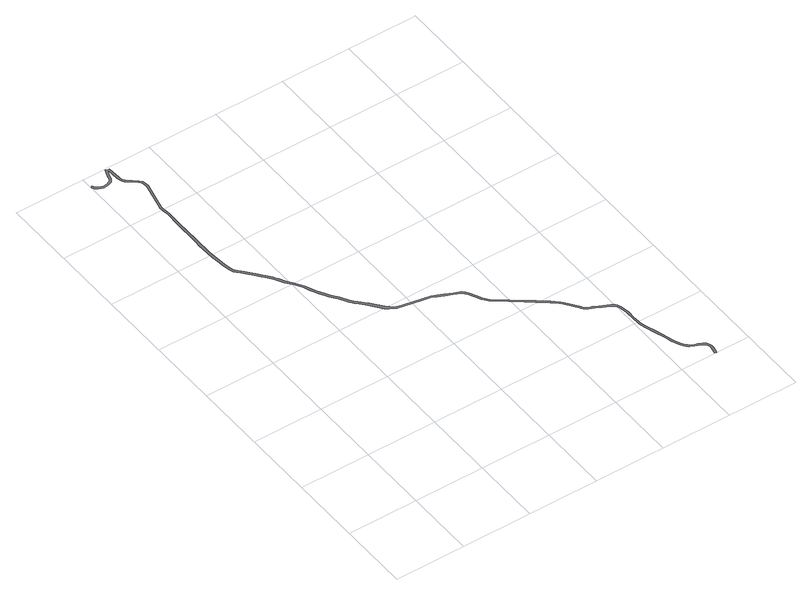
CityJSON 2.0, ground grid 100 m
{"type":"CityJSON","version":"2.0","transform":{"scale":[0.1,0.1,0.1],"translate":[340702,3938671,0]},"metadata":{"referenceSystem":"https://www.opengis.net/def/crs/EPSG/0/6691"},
"CityObjects":{
"road1":{"type":"Road","attributes":{"RoadStructureAttribute.sectionType":"1"},"geometry":[{"type":"MultiSurface","lod":"1","boundaries":[[[0,1,2,3,4,5,6,7,8,9,10,11,12,13,14,15,16,17,18,19,20,21,22,23,24,25,26,27,28,29,30,31,32,33,34,35,36,37,38,39,40,41,42,43,44,45,46,47,48,49,50,51,52,53,54,55,56,57,58,59,60,61,62,63,64,65,66,67,68,69,70,71,72,73,74,75,76,77,78,79,80,81,82,83,84,85,86,87,88,89,90,91,92,93,94,95,96,97,98,99,100,101,102,103,104,105,106,107,108,109,110,111,112,113,114,115,116,117,118,119,120,121,122,123,124,125,126,127,128,129,130,131,132,133,134,135,136,137,138,139,140,141,142,143,144,145,146,147,148,149,150,151,152,153,154,155,156,157,158,159,160,161,162,163,164,165,166,167,168,169,170,171,172,173,174,175,176,177,178,179,180,181,182,183,184,185,186,187,188,189,190,191,192,193,194,195,196,197,198,199,200,201,202,203,204,205,206,207,208,209,210,211,212,213,214,215,216,217,218,219,220,221,222,223,224,225,226,227,228,229,230,231,232,233,234,235,236,237,238,239,240,241,242,243,244,245,246,247,248,249,250,251,252,253,254,255,256,257,258,259,260,261,262,263,264,265,266,267,268,269,270,271,272,273,274,275,276,277,278,279,280,281,282,30]]]}]}
},
"vertices":[
[323,6984,0],[303,6939,0],[279,6870,0],[268,6829,0],[259,6816,0],[241,6793,0],[226,6785,0],[202,6774,0],[157,6767,0],[135,6766,0],[115,6772,0],[97,6780,0],[81,6787,0],[66,6797,0],[49,6812,0],[27,6846,0],[2,6831,0],[26,6791,0],[45,6774,0],[65,6761,0],[105,6744,0],[132,6736,0],[161,6737,0],[222,6749,0],[248,6757,0],[257,6765,0],[265,6775,0],[295,6816,0],[308,6861,0],[332,6929,0],[351,6972,0],[356,6784,0],[357,6765,0],[362,6737,0],[371,6712,0],[393,6681,0],[394,6679,0],[421,6657,0],[527,6569,0],[553,6540,0],[555,6536,0],[563,6503,0],[565,6460,0],[512,6227,0],[475,6058,0],[474,6051,0],[472,6032,0],[473,6005,0],[476,5980,0],[480,5947,0],[487,5897,0],[483,5695,0],[479,5330,0],[476,5305,0],[475,5271,0],[474,5240,0],[473,5222,0],[478,5147,0],[481,5061,0],[488,4965,0],[498,4866,0],[504,4781,0],[524,4670,0],[538,4625,0],[551,4602,0],[574,4569,0],[609,4532,0],[631,4508,0],[651,4483,0],[675,4455,0],[721,4399,0],[778,4331,0],[805,4299,0],[857,4229,0],[861,4222,0],[894,4168,0],[945,4081,0],[1007,3994,0],[1081,3880,0],[1116,3795,0],[1141,3736,0],[1175,3676,0],[1211,3618,0],[1243,3563,0],[1277,3515,0],[1314,3465,0],[1378,3357,0],[1427,3285,0],[1441,3269,0],[1496,3212,0],[1519,3188,0],[1521,3186,0],[1542,3159,0],[1672,2994,0],[1679,2986,0],[1692,2975,0],[1719,2957,0],[1784,2918,0],[1801,2910,0],[1814,2906,0],[1882,2895,0],[2156,2844,0],[2252,2820,0],[2319,2793,0],[2403,2754,0],[2505,2711,0],[2595,2670,0],[2622,2639,0],[2647,2608,0],[2692,2524,0],[2734,2442,0],[2751,2409,0],[2792,2363,0],[2983,2211,0],[3130,2098,0],[3246,2009,0],[3383,1901,0],[3422,1869,0],[3464,1825,0],[3492,1792,0],[3575,1682,0],[3622,1611,0],[3630,1601,0],[3648,1577,0],[3674,1556,0],[3684,1547,0],[3704,1537,0],[3741,1522,0],[3812,1486,0],[3851,1467,0],[3949,1418,0],[3976,1401,0],[3985,1393,0],[3995,1384,0],[4002,1374,0],[4008,1364,0],[4020,1333,0],[4038,1219,0],[4039,1075,0],[4043,997,0],[4045,966,0],[4069,868,0],[4113,732,0],[4161,583,0],[4187,485,0],[4190,478,0],[4230,387,0],[4265,326,0],[4286,303,0],[4310,278,0],[4316,275,0],[4374,249,0],[4419,233,0],[4466,209,0],[4495,188,0],[4509,164,0],[4517,134,0],[4516,96,0],[4495,7,0],[4525,2,0],[4546,92,0],[4547,137,0],[4536,176,0],[4518,208,0],[4482,235,0],[4431,260,0],[4385,277,0],[4333,300,0],[4325,305,0],[4307,325,0],[4289,344,0],[4257,401,0],[4223,477,0],[4216,495,0],[4190,591,0],[4143,739,0],[4091,883,0],[4072,956,0],[4070,999,0],[4065,1066,0],[4064,1084,0],[4068,1223,0],[4049,1345,0],[4033,1380,0],[4027,1392,0],[4019,1401,0],[4007,1414,0],[3994,1426,0],[3963,1444,0],[3832,1510,0],[3754,1550,0],[3717,1564,0],[3701,1572,0],[3694,1579,0],[3670,1598,0],[3653,1619,0],[3646,1629,0],[3599,1699,0],[3516,1810,0],[3488,1841,0],[3441,1889,0],[3401,1925,0],[3261,2033,0],[3149,2121,0],[3002,2234,0],[2813,2385,0],[2776,2426,0],[2760,2456,0],[2719,2537,0],[2672,2625,0],[2645,2659,0],[2613,2694,0],[2520,2737,0],[2415,2782,0],[2331,2820,0],[2262,2849,0],[2160,2874,0],[1888,2924,0],[1822,2936,0],[1811,2939,0],[1798,2945,0],[1743,2990,0],[1717,3012,0],[1710,3019,0],[1699,3033,0],[1576,3186,0],[1553,3210,0],[1533,3231,0],[1506,3259,0],[1473,3293,0],[1456,3309,0],[1409,3374,0],[1344,3484,0],[1306,3536,0],[1272,3583,0],[1241,3636,0],[1206,3694,0],[1173,3752,0],[1148,3809,0],[1112,3896,0],[1036,4013,0],[974,4100,0],[924,4186,0],[906,4215,0],[886,4249,0],[832,4321,0],[806,4353,0],[751,4420,0],[703,4480,0],[659,4531,0],[630,4560,0],[601,4592,0],[581,4621,0],[570,4639,0],[558,4678,0],[541,4784,0],[531,4871,0],[522,4969,0],[518,5064,0],[518,5149,0],[513,5221,0],[514,5233,0],[515,5267,0],[516,5304,0],[513,5332,0],[512,5696,0],[517,5900,0],[510,5951,0],[506,5984,0],[503,6007,0],[502,6031,0],[504,6052,0],[541,6221,0],[595,6454,0],[593,6505,0],[582,6550,0],[550,6589,0],[418,6698,0],[399,6724,0],[392,6743,0],[387,6767,0],[386,6786,0],[380,6973,0]
]}
